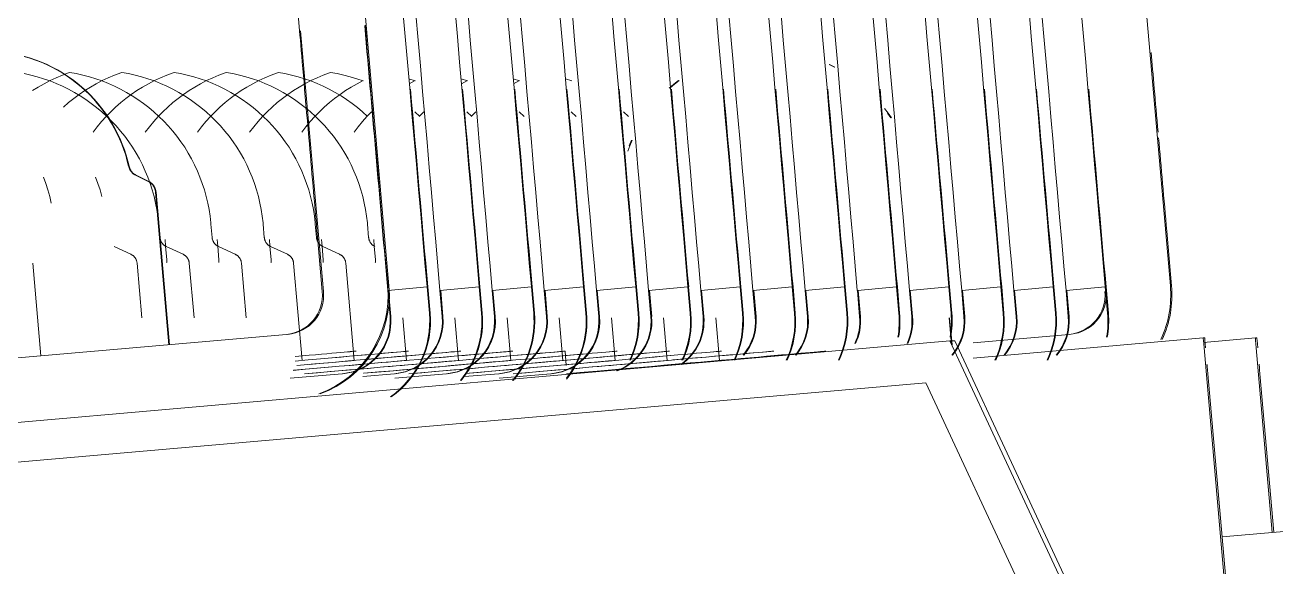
# Model space of a CAD drawing. Header units: metres. Extents: x 4238 to 4687, y -1 to 29.
# Drawn here: x 4322.8609 to 4322.956, y 16.8343 to 16.8754 of the extents above; entities that cross this region are included whole.
import ezdxf

# ---------------------------------------------------------------- set-up
doc = ezdxf.new("R2010")
doc.units = ezdxf.units.M
doc.layers.add('A-ROOF', color=132, linetype='Continuous', lineweight=5)
doc.layers.add('Q-SPCQ', color=91, linetype='Continuous', lineweight=5)

# ---------------------------------------------------------------- blocks, each defined once
blk = doc.blocks.new('Static Line_Sayfa_Metal Deck_Pan Mount - Up to 15 _ pitch - Max 2 Users-1847625-SECTION - GRIDS C4-C5')
at = {"layer": 'Q-SPCQ'}
for p, q in [((4322.881766, 16.875012), (4322.877794, 16.92117)), ((4322.888564, 16.855629), (4322.884163, 16.905937)), ((4322.943599, 16.905937), (4322.948, 16.855629)), ((4322.881849, 16.875019), (4322.883583, 16.855194)), ((4322.922039, 16.872444), (4322.922443, 16.872248)), ((4322.922081, 16.872444), (4322.922485, 16.872248)), ((4322.890078, 16.871368), (4322.890561, 16.871198)), ((4322.890112, 16.870991), (4322.890566, 16.871226)), ((4322.894047, 16.871368), (4322.89453, 16.871198)), ((4322.89408, 16.870991), (4322.894534, 16.871226)), ((4322.898015, 16.871368), (4322.898498, 16.871198)), ((4322.898048, 16.870991), (4322.898503, 16.871226)), ((4322.901983, 16.871368), (4322.902466, 16.871198)), ((4322.89053, 16.868854), (4322.890909, 16.86851)), ((4322.890854, 16.868497), (4322.891211, 16.868863)), ((4322.894498, 16.868854), (4322.894877, 16.86851)), ((4322.894822, 16.868497), (4322.89518, 16.868863)), ((4322.898466, 16.868854), (4322.898845, 16.86851)), ((4322.902435, 16.868854), (4322.902814, 16.86851)), ((4322.906403, 16.868854), (4322.906782, 16.86851)), ((4322.926482, 16.868757), (4322.926735, 16.868386)), ((4322.906847, 16.866275), (4322.907017, 16.866691)), ((4322.870252, 16.863568), (4322.869298, 16.864033)), ((4322.870294, 16.863568), (4322.869339, 16.864033)), ((4322.871825, 16.851159), (4322.87081, 16.862756)), ((4322.871866, 16.851159), (4322.870852, 16.862756)), ((4322.871147, 16.859301), (4322.871057, 16.860325)), ((4322.875115, 16.859301), (4322.875026, 16.860325)), ((4322.879084, 16.859301), (4322.878994, 16.860325)), ((4322.883052, 16.859301), (4322.882962, 16.860325)), ((4322.88702, 16.859301), (4322.886931, 16.860325)), ((4322.888111, 16.859779), (4322.888474, 16.855629)), ((4322.94809, 16.855629), (4322.947727, 16.859779)), ((4322.871572, 16.858634), (4322.871538, 16.859144)), ((4322.87554, 16.858634), (4322.875506, 16.859144)), ((4322.879509, 16.858634), (4322.879474, 16.859144)), ((4322.883493, 16.855194), (4322.88313, 16.859343)), ((4322.883477, 16.858634), (4322.883443, 16.859144)), ((4322.887446, 16.858634), (4322.887411, 16.859144)), ((4322.868932, 16.858028), (4322.867652, 16.858625)), ((4322.871572, 16.858634), (4322.871661, 16.85761)), ((4322.8729, 16.858028), (4322.87162, 16.858625)), ((4322.87554, 16.858634), (4322.87563, 16.85761)), ((4322.876869, 16.858028), (4322.875589, 16.858625)), ((4322.879509, 16.858634), (4322.879598, 16.85761)), ((4322.880837, 16.858028), (4322.879557, 16.858625)), ((4322.883477, 16.858634), (4322.883567, 16.85761)), ((4322.884806, 16.858028), (4322.883526, 16.858625)), ((4322.887446, 16.858634), (4322.887535, 16.85761)), ((4322.862086, 16.850309), (4322.86147, 16.857351)), ((4322.869769, 16.85321), (4322.869406, 16.857351)), ((4322.873737, 16.85321), (4322.873375, 16.857351)), ((4322.877705, 16.85321), (4322.877343, 16.857351)), ((4322.881958, 16.849961), (4322.881312, 16.857351)), ((4322.885926, 16.849961), (4322.88528, 16.857351)), ((4322.891464, 16.855542), (4322.888475, 16.855281)), ((4322.888475, 16.855281), (4322.888649, 16.853288)), ((4322.888705, 16.853288), (4322.888531, 16.855281)), ((4322.891638, 16.85355), (4322.891464, 16.855542)), ((4322.891519, 16.855542), (4322.891693, 16.85355)), ((4322.895432, 16.855542), (4322.892444, 16.855281)), ((4322.892444, 16.855281), (4322.892618, 16.853288)), ((4322.892673, 16.853288), (4322.892499, 16.855281)), ((4322.895606, 16.85355), (4322.895432, 16.855542)), ((4322.895488, 16.855542), (4322.895662, 16.85355)), ((4322.8994, 16.855542), (4322.896412, 16.855281)), ((4322.896412, 16.855281), (4322.896586, 16.853288)), ((4322.896642, 16.853288), (4322.896467, 16.855281)), ((4322.899575, 16.85355), (4322.8994, 16.855542)), ((4322.899456, 16.855542), (4322.89963, 16.85355)), ((4322.903369, 16.855542), (4322.90038, 16.855281)), ((4322.90038, 16.855281), (4322.900555, 16.853288)), ((4322.90061, 16.853288), (4322.900436, 16.855281)), ((4322.903543, 16.85355), (4322.903369, 16.855542)), ((4322.903424, 16.855542), (4322.903599, 16.85355)), ((4322.907337, 16.855542), (4322.904349, 16.855281)), ((4322.904349, 16.855281), (4322.904523, 16.853288)), ((4322.904578, 16.853288), (4322.904404, 16.855281)), ((4322.907512, 16.85355), (4322.907337, 16.855542)), ((4322.907393, 16.855542), (4322.907567, 16.85355)), ((4322.911306, 16.855542), (4322.908317, 16.855281)), ((4322.908317, 16.855281), (4322.908491, 16.853288)), ((4322.908547, 16.853288), (4322.908372, 16.855281)), ((4322.91148, 16.85355), (4322.911306, 16.855542)), ((4322.911361, 16.855542), (4322.911535, 16.85355)), ((4322.915274, 16.855542), (4322.912285, 16.855281)), ((4322.912285, 16.855281), (4322.91246, 16.853288)), ((4322.912515, 16.853288), (4322.912341, 16.855281)), ((4322.915448, 16.85355), (4322.915274, 16.855542)), ((4322.915329, 16.855542), (4322.915504, 16.85355)), ((4322.919242, 16.855542), (4322.916254, 16.855281)), ((4322.916254, 16.855281), (4322.916428, 16.853288)), ((4322.916484, 16.853288), (4322.916309, 16.855281)), ((4322.919417, 16.85355), (4322.919242, 16.855542)), ((4322.919298, 16.855542), (4322.919472, 16.85355)), ((4322.923211, 16.855542), (4322.920222, 16.855281)), ((4322.920222, 16.855281), (4322.920397, 16.853288)), ((4322.920452, 16.853288), (4322.920278, 16.855281)), ((4322.923385, 16.85355), (4322.923211, 16.855542)), ((4322.923266, 16.855542), (4322.923441, 16.85355)), ((4322.927179, 16.855542), (4322.924191, 16.855281)), ((4322.924191, 16.855281), (4322.924365, 16.853288)), ((4322.92442, 16.853288), (4322.924246, 16.855281)), ((4322.927354, 16.85355), (4322.927179, 16.855542)), ((4322.927235, 16.855542), (4322.927409, 16.85355)), ((4322.931148, 16.855542), (4322.928159, 16.855281)), ((4322.928159, 16.855281), (4322.928333, 16.853288)), ((4322.928389, 16.853288), (4322.928214, 16.855281)), ((4322.931322, 16.85355), (4322.931148, 16.855542)), ((4322.931203, 16.855542), (4322.931377, 16.85355)), ((4322.935116, 16.855542), (4322.932127, 16.855281)), ((4322.932127, 16.855281), (4322.932302, 16.853288)), ((4322.932357, 16.853288), (4322.932183, 16.855281)), ((4322.93529, 16.85355), (4322.935116, 16.855542)), ((4322.935171, 16.855542), (4322.935346, 16.85355)), ((4322.939084, 16.855542), (4322.936096, 16.855281)), ((4322.936096, 16.855281), (4322.93627, 16.853288)), ((4322.936326, 16.853288), (4322.936151, 16.855281)), ((4322.939259, 16.85355), (4322.939084, 16.855542)), ((4322.93914, 16.855542), (4322.939314, 16.85355)), ((4322.943053, 16.855542), (4322.940064, 16.855281)), ((4322.940064, 16.855281), (4322.940238, 16.853288)), ((4322.940294, 16.853288), (4322.94012, 16.855281)), ((4322.943227, 16.85355), (4322.943053, 16.855542)), ((4322.943108, 16.855542), (4322.943282, 16.85355)), ((4322.889895, 16.849961), (4322.889611, 16.85321)), ((4322.893863, 16.849961), (4322.893579, 16.85321)), ((4322.897832, 16.849961), (4322.897547, 16.85321)), ((4322.9018, 16.849961), (4322.901516, 16.85321)), ((4322.905768, 16.849961), (4322.905484, 16.85321)), ((4322.909737, 16.849961), (4322.909452, 16.85321)), ((4322.913705, 16.849961), (4322.913421, 16.85321)), ((4322.93135, 16.851159), (4322.931171, 16.85321)), ((4322.931392, 16.851159), (4322.931213, 16.85321)), ((4322.931227, 16.85144), (4322.787037, 16.838825)), ((4322.85885, 16.850026), (4322.880766, 16.851944)), ((4322.953753, 16.803132), (4322.931227, 16.85144)), ((4322.931227, 16.85144), (4322.931609, 16.85144)), ((4322.931609, 16.85144), (4322.954136, 16.803132)), ((4322.932998, 16.851305), (4322.940292, 16.851944)), ((4322.950496, 16.851675), (4322.932998, 16.850144)), ((4322.950611, 16.851675), (4322.950496, 16.851675)), ((4322.954464, 16.851675), (4322.950527, 16.851331)), ((4322.954579, 16.851675), (4322.954464, 16.851675)), ((4322.902053, 16.849578), (4322.901957, 16.850669)), ((4322.950561, 16.850927), (4322.954536, 16.805391)), ((4322.954529, 16.850927), (4322.955755, 16.836888)), ((4322.885013, 16.848955), (4322.881058, 16.848609)), ((4322.888982, 16.848955), (4322.886589, 16.848746)), ((4322.89295, 16.848955), (4322.889012, 16.84861)), ((4322.896918, 16.848955), (4322.894321, 16.848728)), ((4322.900887, 16.848955), (4322.896949, 16.84861)), ((4322.95085, 16.848935), (4322.954667, 16.805391)), ((4322.954818, 16.848935), (4322.955874, 16.836899)), ((4322.789391, 16.83602), (4322.929395, 16.848268)), ((4322.929395, 16.848268), (4322.951922, 16.79996))]:
    blk.add_line(p, q, dxfattribs=at)
at = {"layer": 'Q-SPCQ', "flags": 128}
for points in [[(4322.860829, 16.873064), (4322.861259, 16.872935), (4322.861684, 16.872788), (4322.862102, 16.872625), (4322.862514, 16.872444), (4322.862918, 16.872248), (4322.863313, 16.872035), (4322.8637, 16.871807), (4322.864078, 16.871564), (4322.864445, 16.871306), (4322.864802, 16.871033), (4322.865148, 16.870746), (4322.865481, 16.870446), (4322.865803, 16.870132), (4322.866112, 16.869806), (4322.866407, 16.869468), (4322.866689, 16.869118), (4322.866957, 16.868757), (4322.867209, 16.868386), (4322.867447, 16.868005), (4322.86767, 16.867615), (4322.867876, 16.867216), (4322.868067, 16.866809), (4322.868241, 16.866395), (4322.868398, 16.865974), (4322.868539, 16.865548), (4322.868662, 16.865116), (4322.868761, 16.864713)], [(4322.860871, 16.873064), (4322.861301, 16.872935), (4322.861726, 16.872788), (4322.862144, 16.872625), (4322.862555, 16.872444), (4322.862959, 16.872248), (4322.863355, 16.872035), (4322.863742, 16.871807), (4322.864119, 16.871564), (4322.864487, 16.871306), (4322.864843, 16.871033), (4322.865189, 16.870746), (4322.865523, 16.870446), (4322.865845, 16.870132), (4322.866153, 16.869806), (4322.866449, 16.869468), (4322.866731, 16.869118), (4322.866998, 16.868757), (4322.867251, 16.868386), (4322.867489, 16.868005), (4322.867711, 16.867615), (4322.867918, 16.867216), (4322.868108, 16.866809), (4322.868282, 16.866395), (4322.86844, 16.865974), (4322.86858, 16.865548), (4322.868704, 16.865116), (4322.868802, 16.864713)], [(4322.860815, 16.871758), (4322.861315, 16.871648), (4322.86181, 16.871517), (4322.8623, 16.871368), (4322.862783, 16.871198), (4322.863258, 16.87101), (4322.863726, 16.870803), (4322.864186, 16.870577), (4322.864635, 16.870333), (4322.865075, 16.870071), (4322.865504, 16.869792), (4322.865922, 16.869495), (4322.866327, 16.869183), (4322.866719, 16.868854), (4322.867098, 16.86851), (4322.867463, 16.868151), (4322.867813, 16.867778), (4322.868148, 16.867391), (4322.868468, 16.866991), (4322.868771, 16.866579), (4322.869057, 16.866155), (4322.869326, 16.865719), (4322.869578, 16.865273), (4322.869811, 16.864818), (4322.870026, 16.864354), (4322.870223, 16.863881), (4322.8704, 16.863401), (4322.870558, 16.862914), (4322.870696, 16.862421), (4322.870815, 16.861923), (4322.870913, 16.861421), (4322.870992, 16.860915), (4322.87105, 16.860407), (4322.871057, 16.860325)], [(4322.861454, 16.870466), (4322.861888, 16.870737), (4322.862333, 16.870991), (4322.862787, 16.871226), (4322.863251, 16.871443), (4322.863723, 16.871641), (4322.864202, 16.871821), (4322.86428, 16.871848)], [(4322.863804, 16.869215), (4322.86419, 16.869552), (4322.864588, 16.869873), (4322.864999, 16.870178), (4322.865422, 16.870466), (4322.865857, 16.870737), (4322.866301, 16.870991), (4322.866756, 16.871226), (4322.867219, 16.871443), (4322.867691, 16.871641), (4322.86817, 16.871821), (4322.868248, 16.871848)], [(4322.86428, 16.871848), (4322.864784, 16.871758), (4322.865284, 16.871648), (4322.865778, 16.871517), (4322.866268, 16.871368), (4322.866751, 16.871198), (4322.867227, 16.87101), (4322.867695, 16.870803), (4322.868154, 16.870577), (4322.868604, 16.870333), (4322.869044, 16.870071), (4322.869473, 16.869792), (4322.86989, 16.869495), (4322.870295, 16.869183), (4322.870688, 16.868854), (4322.871067, 16.86851), (4322.871431, 16.868151), (4322.871782, 16.867778), (4322.872117, 16.867391), (4322.872436, 16.866991), (4322.872739, 16.866579), (4322.873026, 16.866155), (4322.873295, 16.865719), (4322.873546, 16.865273), (4322.87378, 16.864818), (4322.873995, 16.864354), (4322.874191, 16.863881), (4322.874368, 16.863401), (4322.874526, 16.862914), (4322.874665, 16.862421), (4322.874783, 16.861923), (4322.874882, 16.861421), (4322.87496, 16.860915), (4322.875018, 16.860407), (4322.875026, 16.860325)], [(4322.866064, 16.867316), (4322.866375, 16.867723), (4322.866701, 16.868116), (4322.867044, 16.868497), (4322.867401, 16.868863), (4322.867773, 16.869215), (4322.868158, 16.869552), (4322.868557, 16.869873), (4322.868968, 16.870178), (4322.869391, 16.870466), (4322.869825, 16.870737), (4322.87027, 16.870991), (4322.870724, 16.871226), (4322.871188, 16.871443), (4322.871659, 16.871641), (4322.872139, 16.871821), (4322.872217, 16.871848)], [(4322.868248, 16.871848), (4322.868752, 16.871758), (4322.869252, 16.871648), (4322.869747, 16.871517), (4322.870236, 16.871368), (4322.870719, 16.871198), (4322.871195, 16.87101), (4322.871663, 16.870803), (4322.872122, 16.870577), (4322.872572, 16.870333), (4322.873012, 16.870071), (4322.873441, 16.869792), (4322.873858, 16.869495), (4322.874264, 16.869183), (4322.874656, 16.868854), (4322.875035, 16.86851), (4322.8754, 16.868151), (4322.87575, 16.867778), (4322.876085, 16.867391), (4322.876405, 16.866991), (4322.876708, 16.866579), (4322.876994, 16.866155), (4322.877263, 16.865719), (4322.877515, 16.865273), (4322.877748, 16.864818), (4322.877963, 16.864354), (4322.878159, 16.863881), (4322.878337, 16.863401), (4322.878495, 16.862914), (4322.878633, 16.862421), (4322.878752, 16.861923), (4322.87885, 16.861421), (4322.878928, 16.860915), (4322.878987, 16.860407), (4322.878994, 16.860325)], [(4322.870032, 16.867316), (4322.870343, 16.867723), (4322.87067, 16.868116), (4322.871012, 16.868497), (4322.871369, 16.868863), (4322.871741, 16.869215), (4322.872127, 16.869552), (4322.872525, 16.869873), (4322.872936, 16.870178), (4322.873359, 16.870466), (4322.873793, 16.870737), (4322.874238, 16.870991), (4322.874692, 16.871226), (4322.875156, 16.871443), (4322.875628, 16.871641), (4322.876107, 16.871821), (4322.876185, 16.871848)], [(4322.872217, 16.871848), (4322.87272, 16.871758), (4322.87322, 16.871648), (4322.873715, 16.871517), (4322.874205, 16.871368), (4322.874688, 16.871198), (4322.875164, 16.87101), (4322.875631, 16.870803), (4322.876091, 16.870577), (4322.876541, 16.870333), (4322.87698, 16.870071), (4322.877409, 16.869792), (4322.877827, 16.869495), (4322.878232, 16.869183), (4322.878624, 16.868854), (4322.879003, 16.86851), (4322.879368, 16.868151), (4322.879719, 16.867778), (4322.880054, 16.867391), (4322.880373, 16.866991), (4322.880676, 16.866579), (4322.880962, 16.866155), (4322.881231, 16.865719), (4322.881483, 16.865273), (4322.881716, 16.864818), (4322.881932, 16.864354), (4322.882128, 16.863881), (4322.882305, 16.863401), (4322.882463, 16.862914), (4322.882601, 16.862421), (4322.88272, 16.861923), (4322.882819, 16.861421), (4322.882897, 16.860915), (4322.882955, 16.860407), (4322.882962, 16.860325)], [(4322.874, 16.867316), (4322.874311, 16.867723), (4322.874638, 16.868116), (4322.874981, 16.868497), (4322.875338, 16.868863), (4322.875709, 16.869215), (4322.876095, 16.869552), (4322.876494, 16.869873), (4322.876905, 16.870178), (4322.877328, 16.870466), (4322.877762, 16.870737), (4322.878206, 16.870991), (4322.878661, 16.871226), (4322.879124, 16.871443), (4322.879596, 16.871641), (4322.880075, 16.871821), (4322.880153, 16.871848)], [(4322.876185, 16.871848), (4322.876689, 16.871758), (4322.877189, 16.871648), (4322.877684, 16.871517), (4322.878173, 16.871368), (4322.878656, 16.871198), (4322.879132, 16.87101), (4322.8796, 16.870803), (4322.880059, 16.870577), (4322.880509, 16.870333), (4322.880949, 16.870071), (4322.881378, 16.869792), (4322.881795, 16.869495), (4322.8822, 16.869183), (4322.882593, 16.868854), (4322.882972, 16.86851), (4322.883337, 16.868151), (4322.883687, 16.867778), (4322.884022, 16.867391), (4322.884341, 16.866991), (4322.884644, 16.866579), (4322.884931, 16.866155), (4322.8852, 16.865719), (4322.885451, 16.865273), (4322.885685, 16.864818), (4322.8859, 16.864354), (4322.886096, 16.863881), (4322.886274, 16.863401), (4322.886431, 16.862914), (4322.88657, 16.862421), (4322.886688, 16.861923), (4322.886787, 16.861421), (4322.886865, 16.860915), (4322.886923, 16.860407), (4322.886931, 16.860325)], [(4322.877969, 16.867316), (4322.87828, 16.867723), (4322.878607, 16.868116), (4322.878949, 16.868497), (4322.879306, 16.868863), (4322.879678, 16.869215), (4322.880063, 16.869552), (4322.880462, 16.869873), (4322.880873, 16.870178), (4322.881296, 16.870466), (4322.88173, 16.870737), (4322.882175, 16.870991), (4322.882629, 16.871226), (4322.883093, 16.871443), (4322.883565, 16.871641), (4322.884044, 16.871821), (4322.884122, 16.871848)], [(4322.880153, 16.871848), (4322.880657, 16.871758), (4322.881157, 16.871648), (4322.881652, 16.871517), (4322.882141, 16.871368), (4322.882624, 16.871198), (4322.8831, 16.87101), (4322.883568, 16.870803), (4322.884028, 16.870577), (4322.884477, 16.870333), (4322.884917, 16.870071), (4322.885346, 16.869792), (4322.885763, 16.869495), (4322.886169, 16.869183), (4322.886561, 16.868854), (4322.88694, 16.86851)], [(4322.881937, 16.867316), (4322.882248, 16.867723), (4322.882575, 16.868116), (4322.882917, 16.868497), (4322.883275, 16.868863), (4322.883646, 16.869215), (4322.884032, 16.869552), (4322.88443, 16.869873), (4322.884841, 16.870178), (4322.885264, 16.870466), (4322.885699, 16.870737), (4322.886143, 16.870991), (4322.886598, 16.871226)], [(4322.884122, 16.871848), (4322.884626, 16.871758), (4322.885125, 16.871648), (4322.88562, 16.871517), (4322.88611, 16.871368), (4322.886593, 16.871198)], [(4322.90989, 16.870661), (4322.910233, 16.870952), (4322.910586, 16.871229)], [(4322.909932, 16.870661), (4322.910274, 16.870952), (4322.910628, 16.871229)], [(4322.885906, 16.867316), (4322.886216, 16.867723), (4322.886543, 16.868116), (4322.886886, 16.868497), (4322.887243, 16.868863)], [(4322.926256, 16.869118), (4322.926524, 16.868757), (4322.926777, 16.868386)], [(4322.906736, 16.865852), (4322.906889, 16.866275), (4322.907058, 16.866691)], [(4322.868761, 16.864713), (4322.86877, 16.864674), (4322.868781, 16.864636), (4322.868794, 16.864598), (4322.868808, 16.86456), (4322.868824, 16.864523), (4322.868841, 16.864487), (4322.868859, 16.864452), (4322.868879, 16.864417), (4322.8689, 16.864383), (4322.868923, 16.86435), (4322.868947, 16.864318), (4322.868972, 16.864287), (4322.868998, 16.864257), (4322.869026, 16.864228), (4322.869055, 16.8642), (4322.869085, 16.864174), (4322.869115, 16.864148), (4322.869147, 16.864124), (4322.86918, 16.864101), (4322.869214, 16.864079), (4322.869248, 16.864059), (4322.869284, 16.86404), (4322.869298, 16.864033)], [(4322.868802, 16.864713), (4322.868812, 16.864674), (4322.868823, 16.864636), (4322.868835, 16.864598), (4322.86885, 16.86456), (4322.868865, 16.864523), (4322.868882, 16.864487), (4322.868901, 16.864452), (4322.868921, 16.864417), (4322.868942, 16.864383), (4322.868965, 16.86435), (4322.868988, 16.864318), (4322.869014, 16.864287), (4322.86904, 16.864257), (4322.869068, 16.864228), (4322.869096, 16.8642), (4322.869126, 16.864174), (4322.869157, 16.864148), (4322.869189, 16.864124), (4322.869222, 16.864101), (4322.869255, 16.864079), (4322.86929, 16.864059), (4322.869325, 16.86404), (4322.869339, 16.864033)], [(4322.862286, 16.863881), (4322.862463, 16.863401), (4322.862621, 16.862914), (4322.86276, 16.862421), (4322.862878, 16.861923)], [(4322.866254, 16.863881), (4322.866432, 16.863401), (4322.86659, 16.862914), (4322.866728, 16.862421)], [(4322.870252, 16.863568), (4322.870288, 16.86355), (4322.870323, 16.86353), (4322.870357, 16.863509), (4322.87039, 16.863487), (4322.870422, 16.863463), (4322.870453, 16.863438), (4322.870484, 16.863412), (4322.870513, 16.863384), (4322.870541, 16.863356), (4322.870568, 16.863326), (4322.870593, 16.863296), (4322.870618, 16.863264), (4322.870641, 16.863231), (4322.870663, 16.863198), (4322.870683, 16.863163), (4322.870702, 16.863128), (4322.87072, 16.863092), (4322.870736, 16.863056), (4322.870751, 16.863019), (4322.870764, 16.862981), (4322.870776, 16.862943), (4322.870786, 16.862904), (4322.870794, 16.862865), (4322.870802, 16.862825), (4322.870807, 16.862786), (4322.87081, 16.862756)], [(4322.870294, 16.863568), (4322.870329, 16.86355), (4322.870364, 16.86353), (4322.870398, 16.863509), (4322.870431, 16.863487), (4322.870464, 16.863463), (4322.870495, 16.863438), (4322.870525, 16.863412), (4322.870554, 16.863384), (4322.870582, 16.863356), (4322.870609, 16.863326), (4322.870635, 16.863296), (4322.870659, 16.863264), (4322.870682, 16.863231), (4322.870704, 16.863198), (4322.870725, 16.863163), (4322.870744, 16.863128), (4322.870761, 16.863092), (4322.870778, 16.863056), (4322.870792, 16.863019), (4322.870806, 16.862981), (4322.870817, 16.862943), (4322.870827, 16.862904), (4322.870836, 16.862865), (4322.870843, 16.862825), (4322.870849, 16.862786), (4322.870852, 16.862756)], [(4322.871147, 16.859301), (4322.87115, 16.859269), (4322.871155, 16.859236), (4322.871161, 16.859203), (4322.871169, 16.859171), (4322.871177, 16.859139), (4322.871187, 16.859108), (4322.871199, 16.859077), (4322.871211, 16.859046), (4322.871225, 16.859016), (4322.87124, 16.858987), (4322.871256, 16.858958), (4322.871273, 16.85893), (4322.871291, 16.858902), (4322.871311, 16.858875), (4322.871331, 16.858849), (4322.871353, 16.858824), (4322.871375, 16.8588), (4322.871398, 16.858777), (4322.871423, 16.858754), (4322.871448, 16.858733), (4322.871474, 16.858713), (4322.871501, 16.858693), (4322.871528, 16.858675), (4322.871557, 16.858658), (4322.871586, 16.858642), (4322.871615, 16.858627)], [(4322.875115, 16.859301), (4322.875119, 16.859269), (4322.875124, 16.859236), (4322.87513, 16.859203), (4322.875137, 16.859171), (4322.875146, 16.859139), (4322.875156, 16.859108), (4322.875167, 16.859077), (4322.87518, 16.859046), (4322.875193, 16.859016), (4322.875208, 16.858987), (4322.875224, 16.858958), (4322.875241, 16.85893), (4322.87526, 16.858902), (4322.875279, 16.858875), (4322.875299, 16.858849), (4322.875321, 16.858824), (4322.875343, 16.8588), (4322.875367, 16.858777), (4322.875391, 16.858754), (4322.875416, 16.858733), (4322.875442, 16.858713), (4322.875469, 16.858693), (4322.875497, 16.858675), (4322.875525, 16.858658), (4322.875554, 16.858642), (4322.875583, 16.858627)], [(4322.879084, 16.859301), (4322.879087, 16.859269), (4322.879092, 16.859236), (4322.879098, 16.859203), (4322.879106, 16.859171), (4322.879114, 16.859139), (4322.879124, 16.859108), (4322.879135, 16.859077), (4322.879148, 16.859046), (4322.879162, 16.859016), (4322.879177, 16.858987), (4322.879193, 16.858958), (4322.87921, 16.85893), (4322.879228, 16.858902), (4322.879247, 16.858875), (4322.879268, 16.858849), (4322.879289, 16.858824), (4322.879312, 16.8588), (4322.879335, 16.858777), (4322.879359, 16.858754), (4322.879385, 16.858733), (4322.879411, 16.858713), (4322.879438, 16.858693), (4322.879465, 16.858675), (4322.879493, 16.858658), (4322.879522, 16.858642), (4322.879552, 16.858627)], [(4322.883052, 16.859301), (4322.883055, 16.859269), (4322.88306, 16.859236), (4322.883066, 16.859203), (4322.883074, 16.859171), (4322.883083, 16.859139), (4322.883093, 16.859108), (4322.883104, 16.859077), (4322.883116, 16.859046), (4322.88313, 16.859016), (4322.883145, 16.858987), (4322.883161, 16.858958), (4322.883178, 16.85893), (4322.883196, 16.858902), (4322.883216, 16.858875), (4322.883236, 16.858849), (4322.883258, 16.858824), (4322.88328, 16.8588), (4322.883304, 16.858777), (4322.883328, 16.858754), (4322.883353, 16.858733), (4322.883379, 16.858713), (4322.883406, 16.858693), (4322.883433, 16.858675), (4322.883462, 16.858658), (4322.883491, 16.858642), (4322.88352, 16.858627)], [(4322.88702, 16.859301), (4322.887024, 16.859269), (4322.887029, 16.859236), (4322.887035, 16.859203), (4322.887042, 16.859171), (4322.887051, 16.859139), (4322.887061, 16.859108), (4322.887072, 16.859077), (4322.887085, 16.859046), (4322.887098, 16.859016), (4322.887113, 16.858987), (4322.887129, 16.858958), (4322.887147, 16.85893), (4322.887165, 16.858902), (4322.887184, 16.858875), (4322.887205, 16.858849), (4322.887226, 16.858824), (4322.887249, 16.8588), (4322.887272, 16.858777), (4322.887296, 16.858754), (4322.887321, 16.858733), (4322.887347, 16.858713), (4322.887374, 16.858693), (4322.887402, 16.858675), (4322.88743, 16.858658), (4322.887459, 16.858642), (4322.887489, 16.858627)], [(4322.868932, 16.858028), (4322.868962, 16.858013), (4322.868991, 16.857998), (4322.869019, 16.857981), (4322.869047, 16.857963), (4322.869074, 16.857944), (4322.8691, 16.857923), (4322.869126, 16.857902), (4322.86915, 16.85788), (4322.869174, 16.857857), (4322.869196, 16.857833), (4322.869218, 16.857808), (4322.869239, 16.857782), (4322.869258, 16.857755), (4322.869277, 16.857728), (4322.869294, 16.8577), (4322.86931, 16.857671), (4322.869326, 16.857642), (4322.869339, 16.857612), (4322.869352, 16.857581), (4322.869364, 16.85755), (4322.869374, 16.857518), (4322.869383, 16.857487), (4322.869391, 16.857454), (4322.869397, 16.857422), (4322.869402, 16.857389), (4322.869406, 16.857356)], [(4322.8729, 16.858028), (4322.87293, 16.858013), (4322.872959, 16.857998), (4322.872988, 16.857981), (4322.873015, 16.857963), (4322.873042, 16.857944), (4322.873069, 16.857923), (4322.873094, 16.857902), (4322.873118, 16.85788), (4322.873142, 16.857857), (4322.873165, 16.857833), (4322.873186, 16.857808), (4322.873207, 16.857782), (4322.873227, 16.857755), (4322.873245, 16.857728), (4322.873263, 16.8577), (4322.873279, 16.857671), (4322.873294, 16.857642), (4322.873308, 16.857612), (4322.873321, 16.857581), (4322.873332, 16.85755), (4322.873342, 16.857518), (4322.873351, 16.857487), (4322.873359, 16.857454), (4322.873365, 16.857422), (4322.87337, 16.857389), (4322.873374, 16.857356)], [(4322.876869, 16.858028), (4322.876898, 16.858013), (4322.876928, 16.857998), (4322.876956, 16.857981), (4322.876984, 16.857963), (4322.877011, 16.857944), (4322.877037, 16.857923), (4322.877062, 16.857902), (4322.877087, 16.85788), (4322.87711, 16.857857), (4322.877133, 16.857833), (4322.877155, 16.857808), (4322.877175, 16.857782), (4322.877195, 16.857755), (4322.877214, 16.857728), (4322.877231, 16.8577), (4322.877247, 16.857671), (4322.877262, 16.857642), (4322.877276, 16.857612), (4322.877289, 16.857581), (4322.8773, 16.85755), (4322.877311, 16.857518), (4322.87732, 16.857487), (4322.877327, 16.857454), (4322.877334, 16.857422), (4322.877339, 16.857389), (4322.877343, 16.857356)], [(4322.880837, 16.858028), (4322.880867, 16.858013), (4322.880896, 16.857998), (4322.880924, 16.857981), (4322.880952, 16.857963), (4322.880979, 16.857944), (4322.881005, 16.857923), (4322.881031, 16.857902), (4322.881055, 16.85788), (4322.881079, 16.857857), (4322.881101, 16.857833), (4322.881123, 16.857808), (4322.881144, 16.857782), (4322.881163, 16.857755), (4322.881182, 16.857728), (4322.881199, 16.8577), (4322.881216, 16.857671), (4322.881231, 16.857642), (4322.881245, 16.857612), (4322.881257, 16.857581), (4322.881269, 16.85755), (4322.881279, 16.857518), (4322.881288, 16.857487), (4322.881296, 16.857454), (4322.881302, 16.857422), (4322.881307, 16.857389), (4322.881311, 16.857356)], [(4322.884806, 16.858028), (4322.884835, 16.858013), (4322.884864, 16.857998), (4322.884893, 16.857981), (4322.88492, 16.857963), (4322.884947, 16.857944), (4322.884974, 16.857923), (4322.884999, 16.857902), (4322.885024, 16.85788), (4322.885047, 16.857857), (4322.88507, 16.857833), (4322.885091, 16.857808), (4322.885112, 16.857782), (4322.885132, 16.857755), (4322.88515, 16.857728), (4322.885168, 16.8577), (4322.885184, 16.857671), (4322.885199, 16.857642), (4322.885213, 16.857612), (4322.885226, 16.857581), (4322.885237, 16.85755), (4322.885247, 16.857518), (4322.885256, 16.857487), (4322.885264, 16.857454), (4322.885271, 16.857422), (4322.885276, 16.857389), (4322.885279, 16.857356)], [(4322.871654, 16.857407), (4322.871659, 16.85744), (4322.871662, 16.857473), (4322.871664, 16.857506), (4322.871665, 16.857539), (4322.871664, 16.857572), (4322.871662, 16.857605)], [(4322.875622, 16.857407), (4322.875627, 16.85744), (4322.87563, 16.857473), (4322.875632, 16.857506), (4322.875633, 16.857539), (4322.875632, 16.857572), (4322.87563, 16.857605)], [(4322.879591, 16.857407), (4322.879595, 16.85744), (4322.879599, 16.857473), (4322.879601, 16.857506), (4322.879601, 16.857539), (4322.879601, 16.857572), (4322.879599, 16.857605)], [(4322.883559, 16.857407), (4322.883564, 16.85744), (4322.883567, 16.857473), (4322.883569, 16.857506), (4322.88357, 16.857539), (4322.883569, 16.857572), (4322.883567, 16.857605)], [(4322.887528, 16.857407), (4322.887532, 16.85744), (4322.887536, 16.857473), (4322.887538, 16.857506), (4322.887538, 16.857539), (4322.887538, 16.857572), (4322.887536, 16.857605)]]:
    blk.add_lwpolyline(points, dxfattribs=at)
at = {"layer": 'Q-SPCQ'}
for centre, major_axis, ratio, start_param, end_param in [((4322.888718, 16.886424), (-0.006101, 0.069734), 0.00069, 4.253546, 5.171111), ((4322.889698, 16.886163), (-0.006101, 0.069734), 0.00069, 4.253546, 5.171111), ((4322.892687, 16.886424), (-0.006101, 0.069734), 0.00069, 4.253546, 5.171111), ((4322.893667, 16.886163), (-0.006101, 0.069734), 0.00069, 4.253546, 5.171111), ((4322.896655, 16.886424), (-0.006101, 0.069734), 0.00069, 4.253546, 5.171111), ((4322.897635, 16.886163), (-0.006101, 0.069734), 0.00069, 4.253546, 5.171111), ((4322.900624, 16.886424), (-0.006101, 0.069734), 0.00069, 4.253546, 5.171111), ((4322.901603, 16.886163), (-0.006101, 0.069734), 0.00069, 4.253546, 5.171111), ((4322.904592, 16.886424), (-0.006101, 0.069734), 0.00069, 4.253546, 5.171111), ((4322.905572, 16.886163), (-0.006101, 0.069734), 0.00069, 4.253546, 5.171111), ((4322.90856, 16.886424), (-0.006101, 0.069734), 0.00069, 4.253546, 5.171111), ((4322.90954, 16.886163), (-0.006101, 0.069734), 0.00069, 4.253546, 5.171111), ((4322.912529, 16.886424), (-0.006101, 0.069734), 0.00069, 4.253546, 5.171111), ((4322.913509, 16.886163), (-0.006101, 0.069734), 0.00069, 4.253546, 5.171111), ((4322.916497, 16.886424), (-0.006101, 0.069734), 0.00069, 4.253546, 5.171111), ((4322.917477, 16.886163), (-0.006101, 0.069734), 0.00069, 4.253546, 5.171111), ((4322.920465, 16.886424), (-0.006101, 0.069734), 0.00069, 4.253546, 5.171111), ((4322.921445, 16.886163), (-0.006101, 0.069734), 0.00069, 4.253546, 5.171111), ((4322.924434, 16.886424), (-0.006101, 0.069734), 0.00069, 4.253546, 5.171111), ((4322.925414, 16.886163), (-0.006101, 0.069734), 0.00069, 4.253546, 5.171111), ((4322.928402, 16.886424), (-0.006101, 0.069734), 0.00069, 4.253546, 5.171111), ((4322.929382, 16.886163), (-0.006101, 0.069734), 0.00069, 4.253546, 5.171111), ((4322.932371, 16.886424), (-0.006101, 0.069734), 0.00069, 4.253546, 5.171111), ((4322.93335, 16.886163), (-0.006101, 0.069734), 0.00069, 4.253546, 5.171111), ((4322.936339, 16.886424), (-0.006101, 0.069734), 0.00069, 4.253546, 5.171111), ((4322.937319, 16.886163), (-0.006101, 0.069734), 0.00069, 4.253546, 5.171111), ((4322.940307, 16.886424), (-0.006101, 0.069734), 0.00069, 4.253546, 5.171111), ((4322.883142, 16.859343), (-0.001525, 0.017433), 0.00069, 0.453725, 1.123932), ((4322.88573, 16.886163), (-0.006101, 0.069734), 0.00069, 4.253546, 4.557279), ((4322.888123, 16.859779), (-0.001525, 0.017433), 0.00069, 0.453725, 1.570736), ((4322.947715, 16.859779), (-0.001525, 0.017433), 0.00069, 5.159133, 5.605937), ((4322.888861, 16.886424), (-0.006101, 0.069734), 0.00069, 1.800127, 2.029519), ((4322.892829, 16.886424), (-0.006101, 0.069734), 0.00069, 1.800127, 2.029519), ((4322.896798, 16.886424), (-0.006101, 0.069734), 0.00069, 1.800127, 2.029519), ((4322.900766, 16.886424), (-0.006101, 0.069734), 0.00069, 1.800127, 2.029519), ((4322.904734, 16.886424), (-0.006101, 0.069734), 0.00069, 1.800127, 2.029519), ((4322.908703, 16.886424), (-0.006101, 0.069734), 0.00069, 1.800127, 2.029519), ((4322.912671, 16.886424), (-0.006101, 0.069734), 0.00069, 1.800127, 2.029519), ((4322.91664, 16.886424), (-0.006101, 0.069734), 0.00069, 1.800127, 2.029519), ((4322.920608, 16.886424), (-0.006101, 0.069734), 0.00069, 1.800127, 2.029519), ((4322.924576, 16.886424), (-0.006101, 0.069734), 0.00069, 1.800127, 2.029519), ((4322.928545, 16.886424), (-0.006101, 0.069734), 0.00069, 1.800127, 2.029519), ((4322.932513, 16.886424), (-0.006101, 0.069734), 0.00069, 1.800127, 2.029519), ((4322.936481, 16.886424), (-0.006101, 0.069734), 0.00069, 1.800127, 2.029519), ((4322.94045, 16.886424), (-0.006101, 0.069734), 0.00069, 1.800127, 2.029519), ((4322.883142, 16.859343), (-0.001525, 0.017433), 0.00069, 1.124145, 1.570736), ((4322.947715, 16.859779), (-0.001525, 0.017433), 0.00069, 4.712329, 5.132396), ((4322.880505, 16.854932), (0, 0.003), 1, 3.228859, 4.799655), ((4322.880595, 16.854932), (0.000001, 0.003), 1, 3.229292, 4.800088), ((4322.880505, 16.854932), (0, 0.008), 1, 3.490659, 4.799655), ((4322.880595, 16.854932), (0, 0.008), 1, 3.490659, 4.799655), ((4322.94003, 16.854932), (0, 0.003), 1, 3.228859, 4.799655), ((4322.940121, 16.854932), (0, 0.003), 1, 3.348028, 4.799655), ((4322.94003, 16.854932), (0, 0.008), 1, 4.276057, 4.799655), ((4322.940121, 16.854932), (-0.000003, 0.008), 1, 4.275737, 4.799335), ((4322.884665, 16.85294), (0, 0.004), 1, 3.228859, 4.799655), ((4322.88472, 16.85294), (0, 0.004), 1, 3.228859, 4.799655), ((4322.884665, 16.85294), (0, 0.007), 1, 3.752458, 4.799655), ((4322.88472, 16.85294), (0, 0.007), 1, 3.752458, 4.799655), ((4322.888633, 16.85294), (0, 0.004), 1, 3.228859, 4.799655), ((4322.888688, 16.85294), (0, 0.004), 1, 3.228859, 4.799655), ((4322.892601, 16.85294), (-0.000001, 0.004), 1, 3.228547, 4.799343), ((4322.892657, 16.85294), (-0.000003, 0.004), 1, 3.228115, 4.798911), ((4322.888633, 16.85294), (0, 0.007), 1, 4.014257, 4.799655), ((4322.888688, 16.85294), (0.000002, 0.007), 1, 4.014533, 4.799931), ((4322.89657, 16.85294), (0, 0.004), 1, 3.228859, 4.799655), ((4322.896625, 16.85294), (0, 0.004), 1, 3.228859, 4.799655), ((4322.892601, 16.85294), (0, 0.007), 1, 4.014257, 4.799655), ((4322.892657, 16.85294), (0, 0.007), 1, 4.014257, 4.799655), ((4322.900538, 16.85294), (-0.000001, 0.004), 1, 3.228505, 4.799302), ((4322.900594, 16.85294), (-0.000001, 0.004), 1, 3.228504, 4.7993), ((4322.896625, 16.85294), (0, 0.007), 1, 4.031628, 4.799655), ((4322.89657, 16.85294), (0, 0.007), 1, 4.046408, 4.799655), ((4322.904507, 16.85294), (-0.000001, 0.004), 1, 3.490346, 4.799343), ((4322.904562, 16.85294), (0, 0.004), 1, 3.490659, 4.799655), ((4322.900538, 16.85294), (0, 0.007), 1, 4.276057, 4.799655), ((4322.900594, 16.85294), (0.000002, 0.007), 1, 4.276331, 4.79993), ((4322.908475, 16.85294), (-0.000001, 0.004), 1, 3.752145, 4.799343), ((4322.90853, 16.85294), (0, 0.004), 1, 3.752458, 4.799655), ((4322.904507, 16.85294), (0, 0.007), 1, 4.276057, 4.799655), ((4322.904562, 16.85294), (-0.000002, 0.007), 1, 4.275817, 4.799415), ((4322.908475, 16.85294), (0, 0.007), 1, 4.276057, 4.799655), ((4322.90853, 16.85294), (0.000002, 0.007), 1, 4.276332, 4.799931), ((4322.912443, 16.85294), (0, 0.004), 1, 4.014257, 4.799655), ((4322.912499, 16.85294), (0, 0.004), 1, 4.014257, 4.799655), ((4322.912443, 16.85294), (0, 0.007), 1, 4.276057, 4.799655), ((4322.912499, 16.85294), (-0.000002, 0.007), 1, 4.275817, 4.799415), ((4322.916412, 16.85294), (0, 0.004), 1, 4.014257, 4.799655), ((4322.916467, 16.85294), (0, 0.004), 1, 4.014257, 4.799655), ((4322.916412, 16.85294), (0, 0.007), 1, 4.276057, 4.799655), ((4322.916467, 16.85294), (0, 0.007), 1, 4.276057, 4.799655), ((4322.92038, 16.85294), (-0.000001, 0.004), 1, 4.275744, 4.799343), ((4322.920436, 16.85294), (0, 0.004), 1, 4.276057, 4.799655), ((4322.92038, 16.85294), (0, 0.007), 1, 4.537856, 4.799655), ((4322.920436, 16.85294), (0, 0.007), 1, 4.537856, 4.799655), ((4322.924349, 16.85294), (0, 0.004), 1, 4.276057, 4.799655), ((4322.924404, 16.85294), (0, 0.004), 1, 4.276057, 4.799655), ((4322.924349, 16.85294), (0, 0.007), 1, 4.537856, 4.799655), ((4322.924404, 16.85294), (0, 0.007), 1, 4.537856, 4.799655), ((4322.928317, 16.85294), (-0.000001, 0.004), 1, 4.013945, 4.799343), ((4322.928372, 16.85294), (0, 0.004), 1, 4.014257, 4.799655), ((4322.928317, 16.85294), (0, 0.007), 1, 4.276057, 4.799655), ((4322.928372, 16.85294), (0, 0.007), 1, 4.276057, 4.799655), ((4322.932285, 16.85294), (0, 0.004), 1, 4.014257, 4.799655), ((4322.932341, 16.85294), (0, 0.004), 1, 4.014257, 4.799655), ((4322.932285, 16.85294), (0, 0.007), 1, 4.276057, 4.799655), ((4322.932341, 16.85294), (0, 0.007), 1, 4.276057, 4.799655), ((4322.936254, 16.85294), (0, 0.004), 1, 4.014257, 4.799655), ((4322.936309, 16.85294), (0, 0.004), 1, 4.014257, 4.799655), ((4322.936254, 16.85294), (0, 0.007), 1, 4.537856, 4.799655), ((4322.936309, 16.85294), (0, 0.007), 1, 4.537856, 4.799655), ((4322.950583, 16.850679), (-0.000087, 0.000996), 0.00069, 0, 1.318577), ((4322.950698, 16.850679), (-0.000087, 0.000996), 0.00069, 4.964488, 6.283123), ((4322.954551, 16.850679), (-0.000087, 0.000996), 0.00069, 0, 1.318576), ((4322.954666, 16.850679), (-0.000087, 0.000996), 0.00069, 4.964488, 6.283124), ((4322.87819, 16.848937), (0.019799, 0.001732), 0.00006, 0.00069, 1.412674), ((4322.866284, 16.848937), (0.019799, 0.001732), 0.00006, 5.582925, 6.283185), ((4322.870253, 16.848937), (0.019799, 0.001732), 0.00006, 0.00069, 0.970939), ((4322.866284, 16.848937), (0.019799, 0.001732), 0.00006, 0.00069, 0.699256), ((4322.874221, 16.848937), (0.019799, 0.001732), 0.00006, 0.00069, 1.191807), ((4322.882158, 16.848937), (0.019799, 0.001732), 0.00006, 0.00069, 1.571487), ((4322.870253, 16.848937), (0.019799, 0.001732), 0.00006, 5.498477, 6.283185), ((4322.886126, 16.848937), (0.019799, 0.001732), 0.00006, 0.00069, 1.544761), ((4322.874221, 16.848937), (0.019799, 0.001732), 0.00006, 5.406332, 6.283185), ((4322.890095, 16.848937), (0.019799, 0.001732), 0.00006, 0.00069, 1.571487), ((4322.87819, 16.848937), (0.019799, 0.001732), 0.00006, 5.498477, 6.283185), ((4322.894063, 16.848937), (0.019799, 0.001732), 0.00006, 0.00069, 1.556255), ((4322.882158, 16.848937), (0.019799, 0.001732), 0.00006, 5.394831, 6.283185), ((4322.898031, 16.848937), (0.019799, 0.001732), 0.00006, 0.00069, 1.571487), ((4322.886126, 16.848937), (0.019799, 0.001732), 0.00006, 5.498477, 6.283185), ((4322.902, 16.848937), (0.019799, 0.001732), 0.00006, 0.00069, 1.56775), ((4322.890095, 16.848937), (0.019799, 0.001732), 0.00006, 5.383331, 6.283185), ((4322.894063, 16.848937), (0.019799, 0.001732), 0.00006, 5.498477, 6.283185), ((4322.898031, 16.848937), (0.019799, 0.001732), 0.00006, 5.37234, 6.283185), ((4322.902, 16.848937), (0.019799, 0.001732), 0.00006, 5.498477, 6.283185), ((4322.87819, 16.848937), (0.011705, 0.001024), 0.00006, 0.00069, 1.303387), ((4322.882158, 16.848937), (0.011705, 0.001024), 0.00006, 0.00069, 1.571487), ((4322.874221, 16.848937), (0.011705, 0.001024), 0.00006, 0.00069, 0.786088), ((4322.886126, 16.848937), (0.011705, 0.001024), 0.00006, 0.00069, 1.526815), ((4322.890095, 16.848937), (0.011705, 0.001024), 0.00006, 0.00069, 1.571487), ((4322.894063, 16.848937), (0.011705, 0.001024), 0.00006, 0.00069, 1.546257), ((4322.898031, 16.848937), (0.011705, 0.001024), 0.00006, 0.00069, 1.571487), ((4322.902, 16.848937), (0.011705, 0.001024), 0.00006, 0.00069, 1.5657), ((4322.950871, 16.848687), (-0.000087, 0.000996), 0.00069, 4.964488, 6.283125), ((4322.954839, 16.848687), (-0.000087, 0.000996), 0.00069, 4.964488, 6.283125)]:
    blk.add_ellipse(centre, major_axis=major_axis, ratio=ratio, start_param=start_param, end_param=end_param, dxfattribs=at)

msp = doc.modelspace()

# ---------------------------------------------------------------- linework, layer by layer
at = {"layer": 'A-ROOF', "lineweight": 15}
msp.add_line((4332.684386, 17.688033), (4322.951935, 16.836554), dxfattribs=at)

# ---------------------------------------------------------------- block references
at = {"layer": 'Q-SPCQ'}
msp.add_blockref('Static Line_Sayfa_Metal Deck_Pan Mount - Up to 15 _ pitch - Max 2 Users-1847625-SECTION - GRIDS C4-C5', (0, 0), dxfattribs=at)

doc.saveas('drawing.dxf')
